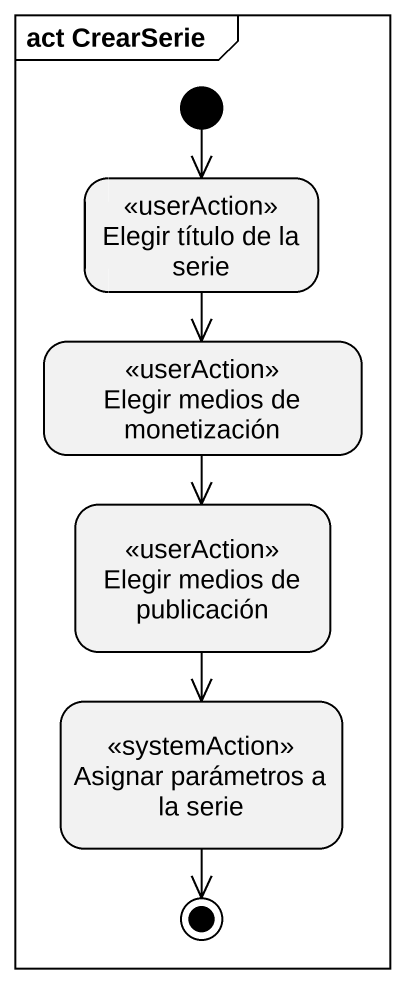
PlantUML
@startuml
mainframe act CrearSerie
hide empty description
state "Elegir título de la serie" as Elegir_título_de_la_serie <<userAction>>
state "Elegir medios de monetización" as Elegir_medios_de <<userAction>>
state "Elegir medios de publicación" as Elegir_medios_de_publicación <<userAction>>
state "Asignar parámetros a la serie" as Asignar_parámetros_a_la <<systemAction>>
[*] --> Elegir_título_de_la_serie
Elegir_título_de_la_serie --> Elegir_medios_de
Elegir_medios_de --> Elegir_medios_de_publicación
Elegir_medios_de_publicación --> Asignar_parámetros_a_la
Asignar_parámetros_a_la --> [*]
@enduml
